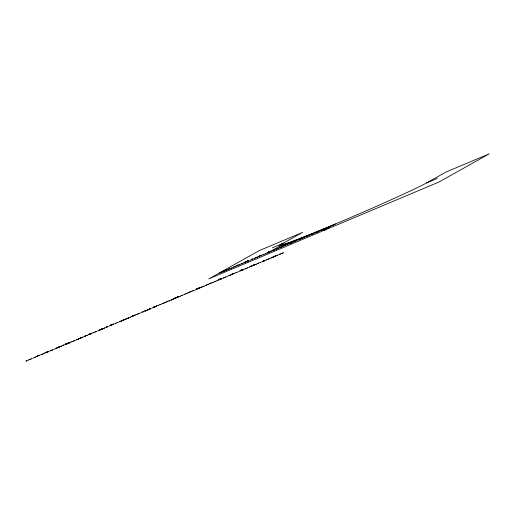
<?xml version="1.0" encoding="UTF-8"?>
<svg xmlns="http://www.w3.org/2000/svg" width="515" height="515" viewBox="0 0 515 515"><rect width="100%" height="100%" fill="white"/><g stroke="black" fill="none" stroke-linecap="round" stroke-linejoin="round"><path stroke-width="0.77" d="M67.768 343.254L66.351 343.788L67.768 343.209M87.228 335.291L86.958 335.413M66.519 343.833L65.759 344.097L67.259 343.434M26.213 361.079L27.681 360.262M28.377 360.172L29.844 359.348M30.07 359.341L31.042 358.929M30.54 359.264L32.007 358.44M32.703 358.35L34.17 357.532M34.865 357.442L37.801 355.801M37.305 356.213C35.741 356.953 39.771 355.15 36.848 356.412M37.029 356.528L38.496 355.71M39.565 355.311L39.089 355.55L39.385 355.382M39.192 355.62L40.659 354.803M41.477 354.5L42.307 354.108M41.355 354.713L42.822 353.889M43.846 353.509L43.691 353.618M45.79 352.44L44.966 352.897L45.97 352.466M43.517 353.799L44.985 352.981M47.393 351.764L46.569 352.228L47.573 351.79M45.687 352.891L48.616 351.249M48.359 351.616L47.515 351.983M47.85 351.983L49.311 351.159M50.013 351.069L51.481 350.252M51.706 350.239L52.678 349.827M52.176 350.161L53.644 349.337M54.339 349.247L55.807 348.43M56.502 348.34L59.431 346.698M58.942 347.11L58.401 347.387L59.566 346.865M58.665 347.432L60.133 346.608M60.828 346.518L62.296 345.7M62.991 345.61L64.459 344.786M65.154 344.702L66.622 343.878M68.984 342.681L68.16 343.138L69.165 342.707M67.317 343.788L70.252 342.147M69.48 342.881L70.948 342.057M71.643 341.966L73.111 341.149M73.336 341.136L74.315 340.73M73.812 341.059L75.274 340.235M75.975 340.151L77.437 339.327M78.138 339.237L81.067 337.595M80.578 338.007L80.243 338.168M80.301 338.329L81.769 337.505M82.297 337.377L82.831 337.106M82.464 337.415L83.932 336.598M84.627 336.507L86.095 335.69M86.79 335.6L88.258 334.776M88.953 334.686L91.889 333.044M91.116 333.778L92.584 332.954M93.279 332.87L94.747 332.046M94.972 332.033L95.945 331.628M95.442 331.956L96.91 331.139M97.605 331.048L99.073 330.224M99.768 330.134L102.704 328.493M102.208 328.911L101.88 329.066M101.938 329.227L103.399 328.409M104.101 328.319L105.562 327.495M106.264 327.405L107.725 326.587M108.427 326.497L109.888 325.673M110.59 325.589L113.519 323.941M112.753 324.675L114.221 323.858M114.916 323.768L116.384 322.944M116.609 322.937L117.581 322.525M117.079 322.853L118.547 322.036M119.242 321.946L120.71 321.122M121.405 321.038L124.34 319.397M123.845 319.809L123.516 319.963M123.568 320.124L125.036 319.306M125.563 319.171L126.336 318.811M125.731 319.216L127.199 318.392M127.894 318.302L129.362 317.485M130.346 317.15L130.231 317.214M130.057 317.395L131.525 316.577M132.226 316.487L135.155 314.845M134.917 315.193L134.512 315.405M134.389 315.573L135.851 314.755M136.552 314.665L138.014 313.841M138.245 313.835L139.217 313.423M138.715 313.757L140.183 312.933M140.878 312.843L142.346 312.026M143.041 311.936L145.97 310.294M145.481 310.706L144.94 310.976L146.106 310.461L145.024 310.906M145.204 311.021L146.672 310.204M147.689 309.863L147.232 310.062L147.972 309.708M147.367 310.114L148.835 309.29M149.53 309.206L150.998 308.382M151.693 308.292L153.161 307.474M153.56 307.217L156.509 306.116M153.856 307.384L156.792 305.743M156.019 306.47L157.487 305.653M158.182 305.562L159.65 304.745M159.875 304.732L160.854 304.32M160.352 304.655L161.813 303.831M162.515 303.741L163.976 302.923M164.678 302.833L167.607 301.191M167.118 301.603C165.547 302.344 169.577 300.541 166.66 301.803M166.841 301.925L168.308 301.101M169.326 300.76L168.869 300.96L169.609 300.612M169.004 301.011L170.471 300.194M171.083 299.942L172.119 299.498M171.167 300.103L175.564 297.638M219.693 272.905L220.22 272.699M173.652 298.9L173.497 299.009M219.776 273.066L224.173 270.6M173.33 299.189L174.797 298.372M222.261 271.862L222.107 271.972M221.939 272.152L223.407 271.334M175.493 298.282L178.428 296.64M178.229 296.975L177.733 297.226M224.102 271.244L227.031 269.603M177.656 297.374L179.123 296.55M226.265 270.336L227.733 269.512M179.819 296.46L181.286 295.642M181.512 295.629L182.484 295.224M228.428 269.422L229.896 268.605M181.982 295.552L183.449 294.728M230.121 268.592L231.042 268.212M230.591 268.515L232.059 267.691M184.145 294.644L185.612 293.82M232.754 267.607L234.222 266.783M186.308 293.73L189.243 292.089M234.917 266.693L237.853 265.051M188.471 292.823L189.938 291.999M237.357 265.463L236.816 265.74L238.039 265.186L237.029 265.65M237.08 265.785L238.548 264.961M190.64 291.908L192.101 291.091M192.719 290.84L193.756 290.396M239.172 264.794L239.848 264.472M239.243 264.871L240.711 264.053M192.803 291.001L194.264 290.177M241.329 263.802L242.359 263.358M196.582 289.024L197.432 288.69M241.406 263.963L242.874 263.139M194.966 290.093L196.904 288.909M243.898 262.759L243.743 262.869M245.507 261.871L244.986 262.167L247.908 260.867M243.569 263.056L245.037 262.232M245.707 261.832L246.035 261.652M197.129 289.179L200.058 287.537M245.739 262.141L248.668 260.5M199.292 288.271L200.76 287.447M247.902 261.234L249.363 260.41M201.455 287.357L202.923 286.54M203.148 286.527L204.12 286.121M250.065 260.32L251.526 259.502M203.618 286.449L205.086 285.632M251.758 259.489L252.672 259.109M252.228 259.412L253.695 258.594M205.781 285.542L207.249 284.718M254.391 258.504L255.858 257.68M207.944 284.628L210.88 282.986M210.384 283.405C208.82 284.138 212.85 282.336 209.927 283.604M256.554 257.59L259.483 255.949M210.107 283.72L211.575 282.896M258.994 256.367L259.341 256.232M212.135 282.754L212.875 282.407M258.717 256.682L260.184 255.858M212.27 282.812L213.738 281.988M214.356 281.737L215.386 281.293M260.88 255.775L262.347 254.951M280.34 244.876L281.808 244.052M283.224 243.222L302.653 232.349L259.38 250.548L208.794 278.873L321.025 231.66L329.594 227.237L323.729 230.52L438.664 182.168L489.25 153.843L445.984 172.049L426.555 182.928A80.836 2.401 -23.3 0 1 335.458 223.954A80.836 2.401 -23.3 0 1 283.224 243.222L272.403 247.773M214.433 281.898L215.901 281.081M262.959 254.7L263.995 254.256M216.924 280.694L216.77 280.81M263.043 254.861L264.51 254.043M279.169 245.835L280.636 245.011M216.596 280.99L218.064 280.166M219.789 279.33L220.407 279.079L219.255 279.465L221.115 278.705M265.528 253.657L265.373 253.773M265.206 253.953L266.673 253.129M279.51 245.945L280.971 245.121M218.766 280.076L221.695 278.435M267.948 252.505L269.718 251.668M267.369 253.039L281.744 244.992M220.929 279.169L222.39 278.345M269.532 252.131L270.999 251.307M281.351 245.513L282.754 244.728M223.092 278.261L224.553 277.437M224.72 277.463L225.757 277.019M271.695 251.223L273.162 250.399M282.465 245.192L283.926 244.374M225.255 277.347L226.722 276.529M273.33 250.425L274.308 250.013M273.864 250.309L275.325 249.492M283.752 244.773L285.22 243.949M227.418 276.439L228.885 275.615M276.027 249.402L277.488 248.578M285.13 244.303L286.598 243.479M229.581 275.531L232.51 273.883M232.02 274.302L232.368 274.167L231.898 274.366M278.19 248.488L288.052 242.964M231.744 274.617L233.211 273.8M280.63 247.264L280.089 247.535L281.306 246.988L280.302 247.445M280.353 247.58L281.821 246.762M288.104 243.241L289.572 242.417M233.907 273.71L235.374 272.886M235.986 272.635L237.022 272.197M282.516 246.672L283.984 245.848M289.681 242.662L291.149 241.838M236.07 272.796L237.537 271.978M284.679 245.758L286.147 244.94M291.297 242.05L292.765 241.232M238.233 271.888L239.7 271.064M240.415 270.562L242.861 269.532M287.164 244.561L287.01 244.67M289.024 243.524L291.464 242.494M286.842 244.85L288.31 244.026M292.964 241.426L294.432 240.602M240.396 270.98L243.331 269.339M289.005 243.943L296.131 239.951M242.559 270.066L244.026 269.248M291.168 243.029L292.636 242.211M296.402 240.099L297.87 239.282M244.722 269.158L246.189 268.334M246.357 268.36L247.393 267.916M293.331 242.121L294.799 241.297M298.172 239.411L299.633 238.593M246.885 268.244L248.352 267.427M294.966 241.323L295.945 240.911M295.494 241.207L296.962 240.389M299.968 238.709L301.436 237.885M249.054 267.337L250.515 266.519M297.657 240.299L299.125 239.481M301.796 237.982L303.258 237.164M251.217 266.429L254.146 264.787M253.657 265.199C252.086 265.94 256.116 264.137 253.2 265.399M299.82 239.391L305.112 236.43M253.38 265.515L254.841 264.697M255.755 264.356L255.91 264.292M301.99 238.477L303.451 237.66M305.524 236.501L306.992 235.677M255.543 264.607L257.011 263.783M257.622 263.538L258.659 263.094M304.153 237.57L305.614 236.746M307.429 235.735L308.891 234.911M257.706 263.699L259.174 262.875M260.191 262.495L260.036 262.605M306.316 236.662L307.777 235.838M309.354 234.956L310.815 234.138M259.869 262.785L261.337 261.968M308.8 235.458L308.646 235.567M263.571 260.822L262.747 261.285L263.751 260.848M308.479 235.748L309.94 234.93M311.298 234.171L312.766 233.347M262.032 261.877L264.968 260.236M264.704 260.603L264.034 260.925M310.642 234.84L314.729 232.548M264.195 260.963L265.663 260.146M312.805 233.926L314.272 233.108M315.251 232.555L316.719 231.737M266.358 260.056L267.826 259.232M268.051 259.225L269.023 258.813M314.968 233.018L316.435 232.194M317.259 231.737L318.727 230.913M268.521 259.148L269.989 258.324M316.661 232.188L317.581 231.808M317.131 232.111L318.598 231.286M319.287 230.9L320.755 230.076M270.684 258.234L272.152 257.416M319.294 231.196L320.761 230.379M321.334 230.057L322.802 229.233M272.847 257.326L275.783 255.685M321.457 230.289L324.862 228.383M275.01 256.412L276.478 255.595M323.896 229.059L323.356 229.33L324.579 228.782L323.568 229.246M323.62 229.375L325.087 228.557M325.48 228.338L326.948 227.514M277.179 255.504L278.641 254.687M279.317 254.404L280.295 253.992M326.388 228.061L325.937 228.248M325.783 228.467L327.25 227.649M327.585 227.463L329.046 226.639M279.342 254.597L280.804 253.773M327.926 227.366L328.898 226.954M327.946 227.559L329.413 226.735M329.703 226.574L331.171 225.757M282.967 252.865L281.505 253.683L283.668 252.775M330.437 226.355L330.282 226.465M330.109 226.645L331.576 225.828M331.84 225.679L333.302 224.862M332.529 225.596L335.458 223.954M47.927 351.539L47.296 351.893L48.397 351.591M69.519 342.456L68.888 342.803L70.053 342.481M112.862 324.257L112.212 324.592M35.361 357.082L34.305 357.565M56.553 348.159L57.12 347.928L55.942 348.462M78.325 339.005L78.756 338.825L77.578 339.366M99.208 330.263L100.386 329.722M122.01 320.626L121.649 320.819L122.023 320.626M164.922 302.62L165.296 302.421M186.559 293.518L186.926 293.318M257.075 257.217L255.994 257.719M208.562 284.216L207.384 284.756M278.808 248.076L277.63 248.616M230.199 275.113L229.02 275.654M299.26 239.514L300.438 238.979M251.095 266.352L251.835 266.017M320.961 230.379L322.075 229.877L320.897 230.411M273.253 257.011L272.731 257.249L273.143 257.043M110.352 325.351L110.725 325.139M291.361 242.552L290.563 242.9L291.039 242.707M242.752 269.59L241.587 270.156L242.365 269.776M224.489 270.755C223.207 271.225 224.752 270.594 225.885 270.085M174.894 298.243L177.392 297.136L175.049 298.159M65.907 344.02L66.396 343.795M154.107 306.985L153.798 307.095L156.058 306.341M219.808 279.342L218.45 279.909L220.941 278.763M112.122 324.553L110.854 325.074L112.804 324.257M25.859 361.092L26.78 360.687M69.126 342.893L69.969 342.527M76.69 339.675L76.497 339.726M90.762 333.791L91.606 333.424M225.911 270.349L226.555 270.053M134.029 315.586L134.55 315.367L131.608 316.429M233.507 267.111L232.992 267.33M247.541 261.247L248.339 260.893M255.131 258.015L254.622 258.227M163.249 303.258L162.721 303.477L163.101 303.329M268.038 252.447L267.382 252.743L269.017 252.041L268.418 252.305M269.178 252.144L269.673 251.944M276.774 248.906L276.233 249.138L276.574 248.97M184.898 294.149L184.383 294.374M290.814 243.041L291.741 242.629L291.059 242.964M198.932 288.284L199.859 287.872M298.372 239.823L298.191 239.874M206.534 285.046L205.994 285.278L206.354 285.13M312.444 233.939L312.83 233.804M220.568 279.182L221.476 278.782M320.008 230.72L319.828 230.804M242.205 270.079L243.074 269.693M249.762 266.86L249.588 266.912M263.841 260.976L264.292 260.796M271.399 257.757L270.896 257.97M133.391 315.631L132.812 315.869M229.156 268.933L228.518 269.229L228.879 269.049M137.28 314.176L136.591 314.491M90.453 333.669L91.026 333.405M154.236 306.824L155.453 306.386M267.53 252.582L267.073 252.865L267.974 252.382M241.992 269.918L242.43 269.744M110.274 325.416L111.832 324.746M132.67 315.972L132.078 316.216M42.069 354.223L41.651 354.429M85.368 336.012L84.698 336.321M107.017 326.903L106.283 327.237L107.217 326.806M263.751 254.378L263.332 254.565M128.634 317.807L127.92 318.141L128.847 317.704M288.748 243.704L289.855 243.234M150.283 308.697L149.556 309.039L150.483 308.601M154.712 306.721L154.307 306.792L155.536 306.348M307.056 236.16L306.412 236.462M171.875 299.614L171.212 299.923L171.611 299.749M328.686 227.057L327.971 227.392L328.37 227.212M193.511 290.518L193.138 290.692M240.099 270.755L240.743 270.497M258.446 263.197L257.976 263.41M90.331 333.791L89.764 333.952M112.927 324.463L112.167 324.514L113.242 324.321M132.497 316.049L134.035 315.412M219.886 279.31L218.914 279.722L219.454 279.381M90.93 333.746L90.865 333.495M110.834 325.087L111.665 324.836L111.317 324.875M289.044 243.569L289.758 243.312L288.864 243.704M155.479 306.316L154.79 306.605L155.163 306.47M258.369 263.229L258.176 263.332M90.608 333.688L91.258 333.591L90.55 333.63M149.865 308.897L150.193 308.736M242.095 269.899L241.683 270.118M290.441 243.016L290.756 242.893L290.273 243.035M240.222 270.703L241.252 270.304M239.617 264.562L239.237 264.723M258.665 256.547L259.618 256.116M261.253 255.459L260.745 255.717M63.596 345.192L62.907 345.449L63.944 345.005M61.163 346.222L61.433 346.119M80.25 338.194L81.254 337.731L80.121 338.213M90.086 333.894L88.747 334.422L90.955 333.733M89.745 334.042L90.067 333.855M301.932 238.342L302.891 237.917M101.88 329.091L102.839 328.66M123.516 319.989L124.527 319.532L123.388 320.008M126.059 318.959L125.724 319.107M189.378 292.256L188.213 292.778M190.962 291.657L191.239 291.509M232.645 274.051L231.48 274.572M233.771 273.652L234.171 273.478M275.918 255.852L274.753 256.367M277.328 255.286L277.778 255.099M304.017 237.512L304.494 237.267M255.807 264.382L256.148 264.201M279.922 254.165L279.542 254.346M224.598 270.632L225.712 270.163M267.684 252.511L267.497 252.691M261.118 255.556L261.485 255.369M41.895 354.326L41.49 354.481L42.024 354.269M175.988 297.696L175.879 297.792M304.751 237.164L304.449 237.286M63.461 345.243L63.3 345.314M104.706 327.913L103.933 328.274M219.126 279.523L219.48 279.465M234.138 273.452L234.512 273.304M234.904 266.551L235.535 266.281M299.704 239.314L299.324 239.481M321.315 230.224L321.965 229.922M121.308 320.922L121.624 320.787L121.263 320.974M142.945 311.839L143.659 311.524M149.974 308.839L149.717 308.961M190.853 291.664L190.505 291.857M199.318 288.104L199.389 288.11M207.803 284.563L208.279 284.332M229.484 275.435L230.121 275.145M251.668 266.088L251.108 266.339L251.758 266.043M272.287 257.449L273.156 257.036M260.918 255.607L261.24 255.466M285.143 245.404L284.821 245.526M112.038 324.617L111.504 324.907M214.916 281.531L214.749 281.602M236.404 272.493L236.198 272.577M282.516 246.511L282.883 246.357L282.381 246.614M41.818 354.352L41.393 354.539M85.033 336.16L84.647 336.34L85.027 336.186M128.332 317.955L128.055 318.077M164.787 302.64L165.096 302.511M241.496 270.169L241.187 270.33M234.846 266.59L234.422 266.783M278.538 248.185L278.042 248.43L278.667 248.133M289.404 243.46L289.546 243.395M300.277 239.05L299.711 239.301L300.342 239.018M60.693 346.466L61.034 346.273M99.659 330.031L100.38 329.729M106.624 327.096L106.309 327.231M251.101 266.319L251.745 266.049M268.888 252.015L268.09 252.331L268.714 252.067M256.991 257.262L256.476 257.468L256.888 257.294M307.268 236.057L306.361 236.482L306.747 236.321M158.601 305.208L158.317 305.337M180.237 296.106L179.967 296.228M201.912 286.964L201.603 287.125L202.015 286.919M229.503 275.403L230.102 275.158M223.504 271.205L226.001 270.098L225.383 270.356M220.169 272.738L220.729 272.461M241.677 263.674L241.541 263.744M263.313 254.584L263.191 254.642M39.159 355.479L39.539 355.318M176.799 297.38L177.849 296.898L176.793 297.348M219.48 279.368L219.944 279.175M66.448 343.859L65.276 344.342L65.849 344.091M155.285 306.438L155.414 306.341M221.038 278.988L220.761 279.124M242.591 269.924L242.868 269.783M226.574 270.047L226.323 270.188M267.626 252.64L267.787 252.575M247.979 261.092L247.721 261.195M278.267 248.307L277.688 248.584M291.477 242.745L291.007 242.99M312.36 233.81L312.47 233.746M313.139 233.63L312.772 233.829L313.114 233.643M34.962 357.243L35.084 357.191M28.737 359.837L28.937 359.734M50.373 350.741L50.573 350.631M69.306 342.842L69.641 342.675M111.53 324.804L111.182 324.933L111.877 324.637M119.532 321.63L119.454 321.682M121.482 320.851L121.823 320.71M268.083 252.427L268.579 252.118M282.619 246.479L282.413 246.601M291.22 242.893L291.574 242.7M300.367 239.005L299.724 239.295M325.68 228.403L325.989 228.222L325.647 228.415M71.688 341.793L72.209 341.529M315.528 232.58L315.026 232.838M66.692 343.666L67.111 343.492M93.415 332.639L93.839 332.426M115.476 323.33L115.167 323.478M223.375 277.958L223.652 277.817M244.908 268.901L245.282 268.721M266.564 259.805L266.918 259.618M239.108 264.819L239.475 264.62M247.876 261.131L248.449 260.841M56.65 348.127L56.985 347.986M90.93 333.443L91.573 333.43M99.962 329.903L99.672 330.044M251.359 266.21L250.657 266.551M426.555 182.928L437.37 178.377M245.063 262.064L248.043 260.79M230.411 268.47L231.093 268.186M235.452 266.313L234.357 266.815M252.047 259.367L252.73 259.084M256.052 257.68L256.876 257.307M258.453 256.637L259.669 256.09M273.677 250.271L274.366 249.981M285.632 245.159L284.698 245.597M293.601 241.825L293.891 241.683M295.314 241.168L295.996 240.878M301.726 238.432L302.942 237.885M316.95 232.065L317.633 231.776M197.2 288.741L199.434 287.827L196.376 289.205M58.485 347.316L59.618 346.833M84.743 336.295L85.58 335.902M101.751 329.111L102.891 328.634M188.29 292.707L189.43 292.224M231.563 274.501L232.696 274.025M274.83 256.296L275.969 255.82M37.189 356.277L37.659 356.084M58.819 347.181L59.289 346.981M80.456 338.078L80.926 337.879M102.092 328.976L102.562 328.776M120.845 321.16L121.604 320.806M123.729 319.873L124.199 319.673M142.481 312.058L143.344 311.659M145.359 310.77L145.829 310.577M164.118 302.955L165 302.55M166.995 301.674L167.465 301.475M185.748 293.859L186.842 293.35M188.632 292.572L189.102 292.372M210.268 283.469L210.738 283.269M253.535 265.264L254.004 265.071M275.171 256.161L275.641 255.968M267.877 252.517L267.298 252.775M288.889 243.692L289.25 243.524M240.589 270.607L240.28 270.729M155.285 306.374L155.923 306.406M321.386 230.186L321.914 229.941M164.871 302.601L165.206 302.453M225.564 270.24L226.297 269.918M289.179 243.556L288.799 243.73L289.153 243.563M225.77 270.156L226.143 269.982M240.19 270.768L240.434 270.645M269.223 251.854L269.551 251.726M257.094 257.21L256.753 257.352L257.172 257.178M224.109 270.909L224.456 270.742M312.18 233.784L311.356 234.248L312.708 233.559L312.18 233.784M46.324 352.215L45.693 352.563L46.324 352.215M264.105 260.596L263.474 260.951L264.105 260.596"/></g></svg>
